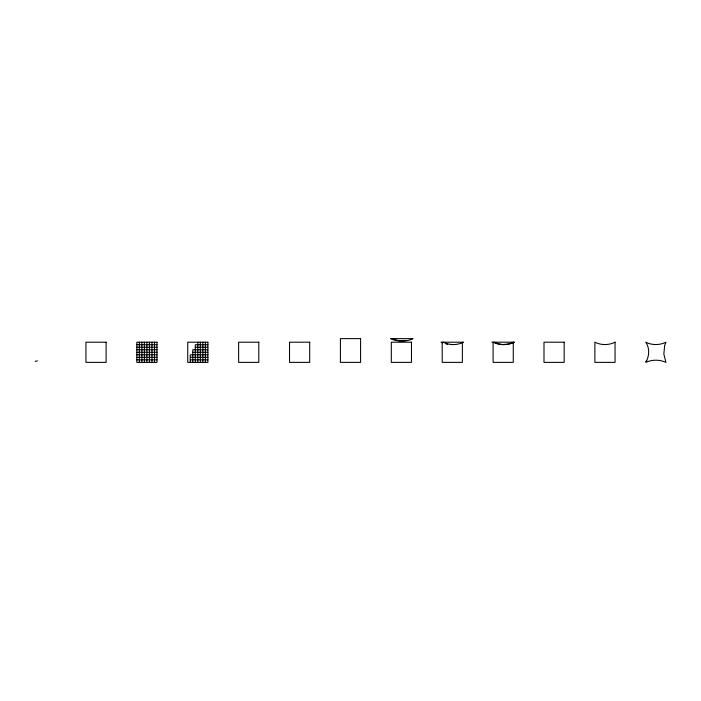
<?xml version="1.0" encoding="UTF-8"?>
<svg xmlns="http://www.w3.org/2000/svg" width="701" height="701" viewBox="0 0 701 701"><rect width="100%" height="100%" fill="white"/><g stroke="black" fill="none" stroke-linecap="round" stroke-linejoin="round"><path stroke-width="1.05" d="M664.636 345.935L663.838 354.014L665.95 362.373C659.641 359.473 652.096 359.499 645.779 362.373C649.345 356.31 649.897 348.152 645.779 342.202C652.009 345.356 659.711 345.339 665.95 342.202L664.767 345.418M35.138 361.357L37.477 360.875M645.866 361.357L646.681 361.19M491.962 342.202L514.403 342.202A23.983 23.264 90 0 1 494.231 342.202M136.835 344.726L157.006 344.726M207.899 344.726L195.299 344.726L195.299 362.373M136.835 347.249L157.006 347.249M195.299 347.249L207.899 347.249M136.835 349.764L157.006 349.764M207.899 349.764L192.775 349.764L192.775 362.373M136.835 352.288L157.006 352.288M192.775 352.288L207.899 352.288M136.835 354.811L157.006 354.811M207.899 354.811L190.251 354.811L190.251 362.373M136.835 357.335L157.006 357.335M190.251 357.335L207.899 357.335M136.835 359.85L157.006 359.85M190.251 359.85L207.899 359.85M462.371 342.202L462.371 362.373L442.2 362.373L442.2 342.202M205.384 342.202L205.384 362.373M202.861 342.202L202.861 362.373M200.337 342.202L200.337 362.373M197.813 342.202L197.813 362.373M154.492 342.202L154.492 362.373M151.968 342.202L151.968 362.373M149.444 342.202L149.444 362.373M146.921 342.202L146.921 362.373M144.406 342.202L144.406 362.373M141.882 342.202L141.882 362.373M139.359 342.202L139.359 362.373M405.888 340.397A23.983 23.264 -90 0 1 390.632 338.627L413.064 338.627A23.983 23.264 -90 0 1 392.893 338.627M443.33 342.202A23.983 23.264 -90 0 0 463.501 342.202L441.069 342.202A23.983 23.264 -90 0 0 442.664 342.92M452.89 344.506A23.983 23.264 -90 0 1 451.155 344.577M447.694 344.305A23.983 23.264 -90 0 1 445.985 343.972M505.517 344.305A23.983 23.264 90 0 1 502.047 344.577M513.263 342.202C507.033 345.339 499.331 345.356 493.101 342.202L493.101 362.373L513.263 362.373L513.263 342.202M615.057 342.202C608.818 345.339 601.116 345.356 594.886 342.202L594.886 362.373L615.057 362.373L615.057 342.202M360.586 338.627L340.414 338.627L340.414 362.373L360.586 362.373L360.586 338.627M106.114 342.202L85.943 342.202L85.943 362.373L106.114 362.373L106.114 342.202M157.006 342.202L136.835 342.202L136.835 362.373L157.006 362.373L157.006 342.202M207.899 342.202L187.737 342.202L187.737 362.373L207.899 362.373L207.899 342.202M258.8 342.202L238.629 342.202L238.629 362.373L258.8 362.373L258.8 342.202M309.693 342.202L289.522 342.202L289.522 362.373L309.693 362.373L309.693 342.202M411.478 342.202L391.307 342.202L391.307 362.373L411.478 362.373L411.478 342.202M564.165 342.202L543.994 342.202L543.994 362.373L564.165 362.373L564.165 342.202"/></g></svg>
